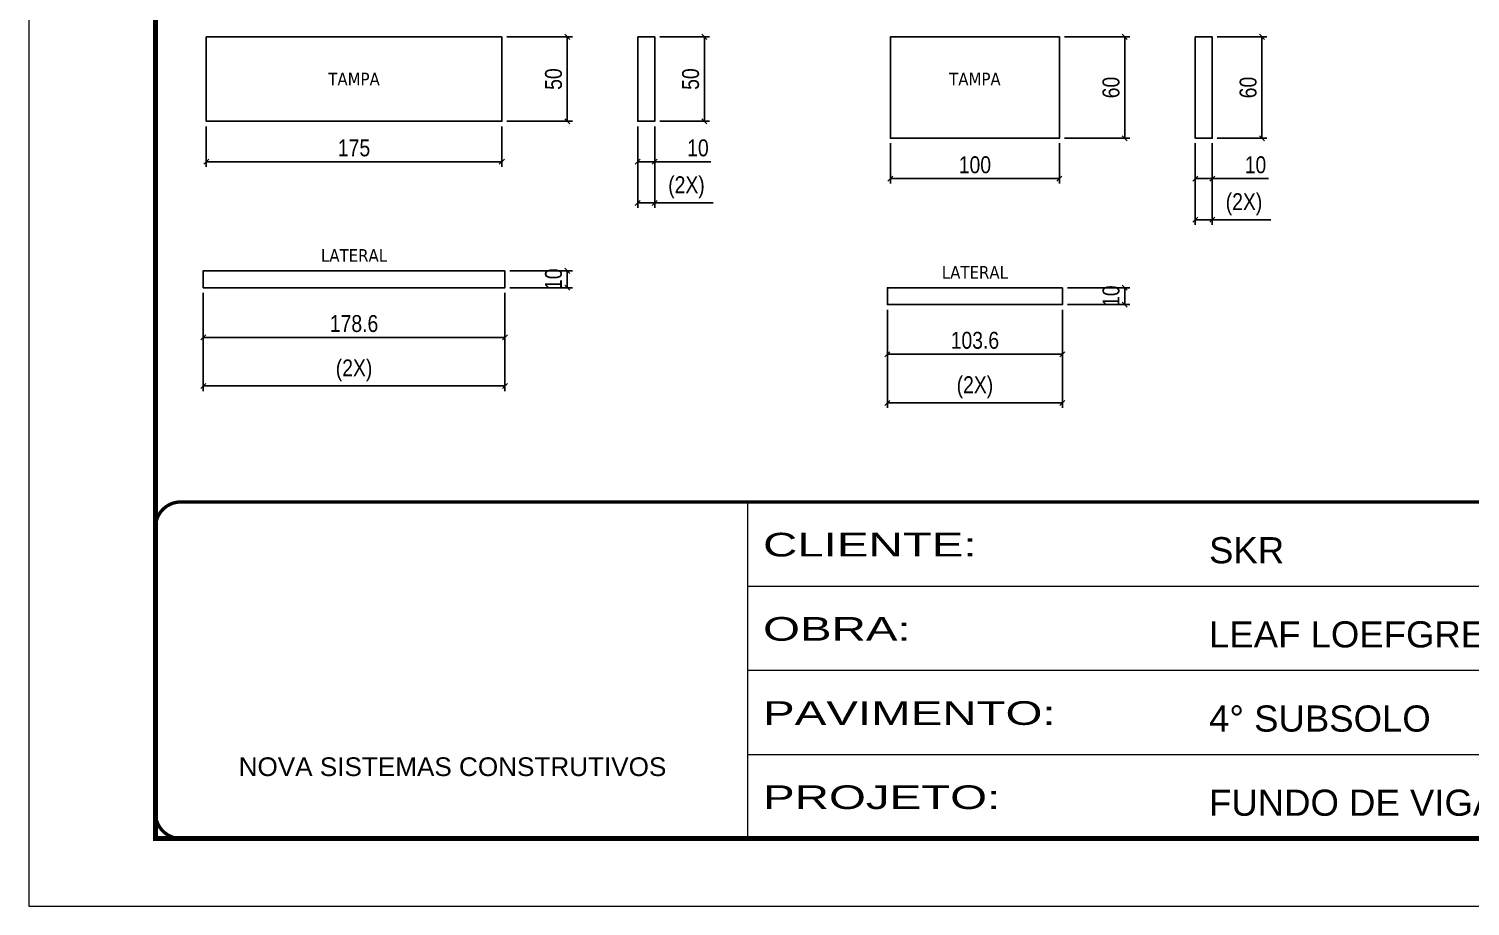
# Model space of a CAD drawing. Extents: x 1959 to 8212, y 239 to 4735.
# Drawn here: x 3557 to 4411, y 2537 to 3056 of the extents above; entities that cross this region are included whole.
import ezdxf

# ---------------------------------------------------------------- set-up
doc = ezdxf.new("R2010")
doc.units = 0
doc.linetypes.add('CONTINUO', pattern=[0])
doc.linetypes.add('DASHED', pattern=[0.75, 0.5, -0.25])
for name, color, linetype in [('COTA', 241, 'Continuous'), ('Painéis', 200, 'Continuous'), ('texto', 7, 'Continuous')]:
    doc.layers.add(name, color=color, linetype=linetype)
doc.layers.add('Folhas', color=255, linetype='Continuous', lineweight=9)
doc.layers.add('SARRAFO DE PRESSAO', color=251, linetype='DASHED', lineweight=9)
doc.styles.add('ARIAL', font='arial.ttf')
doc.styles.add('COTA TECNICA', font='techl___.ttf', dxfattribs={"height": 10})
doc.styles.get("Standard").update_dxf_attribs({"font": 'arial.ttf'})
doc.styles.add('Tecnologia', font='')
doc.styles.get('Tecnologia').set_extended_font_data('Forgotten Futurist')
doc.dimstyles.new('PAINEL', dxfattribs={"dimtxt": 10, "dimasz": 3, "dimexe": 3, "dimexo": 3, "dimgap": 3, "dimtad": 1, "dimdec": 1, "dimzin": 12, "dimdsep": 46, "dimtxsty": 'COTA TECNICA', "dimblk1": 'OBLIQUE', "dimblk2": 'OBLIQUE', "dimsah": 1, "dimcen": 0.9, "dimclrd": 4, "dimclre": 4, "dimclrt": 240, "dimadec": 1, "dimazin": 3, "dimtfac": 1, "dimtdec": 1, "dimtmove": 0, "dimatfit": 3, "dimfxl": 1, "dimtolj": 1, "dimtzin": 12, "dimarcsym": 0})

# ---------------------------------------------------------------- blocks, each defined once
blk = doc.blocks.new('9999999999')
at = {"color": 30, "linetype": 'CONTINUO'}
for p, q in [((98564.56, 34230.21), (98564.56, 34429.45)), ((98564.56, 34379.64), (99583.98, 34379.64)), ((98564.56, 34329.83), (99487.98, 34329.83)), ((98564.56, 34280.02), (99487.98, 34280.02))]:
    blk.add_line(p, q, dxfattribs=at)
at = {"color": 30, "linetype": 'CONTINUO', "const_width": 2}
blk.add_lwpolyline([(99583.98, 34230.21), (99583.98, 34414.45, 0.414214), (99568.98, 34429.45), (98228.98, 34429.45, 0.414214), (98213.98, 34414.45), (98213.98, 34245.21, 0.414214), (98228.98, 34230.21), (99583.98, 34230.21)], format="xyb", dxfattribs=at)
at = {"layer": 'Folhas'}
blk.add_lwpolyline([(98138.98, 34190.21), (99623.98, 34190.21), (99623.98, 35240.21), (98138.98, 35240.21)], close=True, dxfattribs=at)
at = {"layer": 'Folhas', "color": 30, "const_width": 3}
blk.add_lwpolyline([(98213.98, 34230.21), (99583.98, 34230.21), (99583.98, 35200.21), (98213.98, 35200.21)], close=True, dxfattribs=at)
at = {"color": 7, "linetype": 'Continuous', "ltscale": 5, "style": 'ARIAL'}
for s, height, p in [('SKR', 15.483, (98837.68, 34393.13)), ('LEAF LOEFGREN', 15.4829, (98837.68, 34343.32)), ('4° SUBSOLO', 15.483, (98837.68, 34293.51)), ('NOVA SISTEMAS CONSTRUTIVOS', 11.0592, (98263.19, 34267.21)), ('FUNDO DE VIGAS', 15.4829, (98837.68, 34243.7))]:
    blk.add_text(s, height=height, dxfattribs=at).set_placement(p)
at = {"layer": 'Folhas', "color": 7, "style": 'Tecnologia', "width": 1.5}
for s, p in [('CLIENTE:', (98573.65, 34397.17)), ('OBRA:', (98573.65, 34347.31)), ('PAVIMENTO:', (98573.65, 34297.5)), ('PROJETO:', (98573.65, 34247.69))]:
    blk.add_text(s, height=14, dxfattribs=at).set_placement(p)
blk = doc.blocks.new('_Oblique')
at = {"color": 0, "linetype": 'ByBlock', "lineweight": -2}
blk.add_line((-0.5, -0.5), (0.5, 0.5), dxfattribs=at)
blk = doc.blocks.new('*D564')
at = {"layer": 'COTA', "color": 4, "linetype": 'ByBlock', "lineweight": -2, "transparency": 16777216}
for p, q in [((3660.5, 2899.68), (3660.5, 2870.27)), ((3839.1, 2899.68), (3839.1, 2870.27)), ((3839.1, 2873.27), (3660.5, 2873.27))]:
    blk.add_line(p, q, dxfattribs=at)
at = {"layer": 'Defpoints', "color": 0, "linetype": 'ByBlock', "transparency": 16777216}
for p in [(3660.5, 2902.68), (3839.1, 2902.68), (3660.5, 2873.27)]:
    blk.add_point(p, dxfattribs=at)
at = {"layer": 'COTA', "color": 4, "linetype": 'ByBlock', "lineweight": -2, "transparency": 16777216, "xscale": 3, "yscale": 3, "zscale": 3, "rotation": 180}
blk.add_blockref('_Oblique', (3660.5, 2873.27), dxfattribs=at)
at = {"layer": 'COTA', "color": 4, "linetype": 'ByBlock', "lineweight": -2, "transparency": 16777216, "xscale": 3, "yscale": 3, "zscale": 3}
blk.add_blockref('_Oblique', (3839.1, 2873.27), dxfattribs=at)
at = {"layer": 'COTA', "color": 240, "linetype": 'ByBlock', "transparency": 16777216, "insert": (3749.8, 2881.4), "char_height": 10, "attachment_point": 5, "style": 'COTA TECNICA'}
blk.add_mtext('\\A1;178.6', dxfattribs=at)
blk = doc.blocks.new('*D565')
at = {"layer": 'COTA', "color": 4, "linetype": 'ByBlock', "lineweight": -2, "transparency": 16777216}
for p, q in [((3842.1, 2912.68), (3879.03, 2912.68)), ((3876.03, 2912.68), (3876.03, 2902.68)), ((3842.1, 2902.68), (3879.03, 2902.68))]:
    blk.add_line(p, q, dxfattribs=at)
at = {"layer": 'Defpoints', "color": 0, "linetype": 'ByBlock', "transparency": 16777216}
for p in [(3839.1, 2912.68), (3839.1, 2902.68), (3876.03, 2902.68)]:
    blk.add_point(p, dxfattribs=at)
at = {"layer": 'COTA', "color": 4, "linetype": 'ByBlock', "lineweight": -2, "transparency": 16777216, "xscale": 3, "yscale": 3, "zscale": 3}
for p, rotation in [((3876.03, 2912.68), 90), ((3876.03, 2902.68), 270)]:
    blk.add_blockref('_Oblique', p, dxfattribs=dict(at, rotation=rotation))
at = {"layer": 'COTA', "color": 240, "linetype": 'ByBlock', "transparency": 16777216, "insert": (3867.92, 2907.68), "char_height": 10, "attachment_point": 5, "rotation": 90, "style": 'COTA TECNICA'}
blk.add_mtext('\\A1;10', dxfattribs=at)
blk = doc.blocks.new('*D566')
at = {"layer": 'COTA', "color": 4, "linetype": 'ByBlock', "lineweight": -2, "transparency": 16777216}
for p, q in [((3660.5, 2899.68), (3660.5, 2841.51)), ((3839.1, 2899.68), (3839.1, 2841.51)), ((3660.5, 2844.51), (3839.1, 2844.51))]:
    blk.add_line(p, q, dxfattribs=at)
at = {"layer": 'Defpoints', "color": 0, "linetype": 'ByBlock', "transparency": 16777216}
for p in [(3660.5, 2902.68), (3839.1, 2902.68), (3839.1, 2844.51)]:
    blk.add_point(p, dxfattribs=at)
at = {"layer": 'COTA', "color": 4, "linetype": 'ByBlock', "lineweight": -2, "transparency": 16777216, "xscale": 3, "yscale": 3, "zscale": 3, "rotation": 180}
blk.add_blockref('_Oblique', (3660.5, 2844.51), dxfattribs=at)
at = {"layer": 'COTA', "color": 4, "linetype": 'ByBlock', "lineweight": -2, "transparency": 16777216, "xscale": 3, "yscale": 3, "zscale": 3}
blk.add_blockref('_Oblique', (3839.1, 2844.51), dxfattribs=at)
at = {"layer": 'COTA', "color": 240, "linetype": 'ByBlock', "transparency": 16777216, "insert": (3749.8, 2853.73), "char_height": 10, "attachment_point": 5, "style": 'COTA TECNICA'}
blk.add_mtext('\\A1;(2X)', dxfattribs=at)
blk = doc.blocks.new('*D567')
at = {"layer": 'COTA', "color": 4, "linetype": 'ByBlock', "lineweight": -2, "transparency": 16777216}
for p, q in [((3930.78, 3051.16), (3960.19, 3051.16)), ((3957.19, 3051.16), (3957.19, 3001.16)), ((3930.78, 3001.16), (3960.19, 3001.16))]:
    blk.add_line(p, q, dxfattribs=at)
at = {"layer": 'Defpoints', "color": 0, "linetype": 'ByBlock', "transparency": 16777216}
for p in [(3927.78, 3051.16), (3927.78, 3001.16), (3957.19, 3001.16)]:
    blk.add_point(p, dxfattribs=at)
at = {"layer": 'COTA', "color": 4, "linetype": 'ByBlock', "lineweight": -2, "transparency": 16777216, "xscale": 3, "yscale": 3, "zscale": 3}
for p, rotation in [((3957.19, 3051.16), 90), ((3957.19, 3001.16), 270)]:
    blk.add_blockref('_Oblique', p, dxfattribs=dict(at, rotation=rotation))
at = {"layer": 'COTA', "color": 240, "linetype": 'ByBlock', "transparency": 16777216, "insert": (3949.08, 3026.16), "char_height": 10, "attachment_point": 5, "rotation": 90, "style": 'COTA TECNICA'}
blk.add_mtext('\\A1;50', dxfattribs=at)
blk = doc.blocks.new('*D568')
at = {"layer": 'COTA', "color": 4, "linetype": 'ByBlock', "lineweight": -2, "transparency": 16777216}
for p, q in [((3662.3, 2998.16), (3662.3, 2974.27)), ((3837.3, 2998.16), (3837.3, 2974.27)), ((3837.3, 2977.27), (3662.3, 2977.27))]:
    blk.add_line(p, q, dxfattribs=at)
at = {"layer": 'Defpoints', "color": 0, "linetype": 'ByBlock', "transparency": 16777216}
for p in [(3662.3, 3001.16), (3837.3, 3001.16), (3662.3, 2977.27)]:
    blk.add_point(p, dxfattribs=at)
at = {"layer": 'COTA', "color": 4, "linetype": 'ByBlock', "lineweight": -2, "transparency": 16777216, "xscale": 3, "yscale": 3, "zscale": 3, "rotation": 180}
blk.add_blockref('_Oblique', (3662.3, 2977.27), dxfattribs=at)
at = {"layer": 'COTA', "color": 4, "linetype": 'ByBlock', "lineweight": -2, "transparency": 16777216, "xscale": 3, "yscale": 3, "zscale": 3}
blk.add_blockref('_Oblique', (3837.3, 2977.27), dxfattribs=at)
at = {"layer": 'COTA', "color": 240, "linetype": 'ByBlock', "transparency": 16777216, "insert": (3749.8, 2985.38), "char_height": 10, "attachment_point": 5, "style": 'COTA TECNICA'}
blk.add_mtext('\\A1;175', dxfattribs=at)
blk = doc.blocks.new('*D569')
at = {"layer": 'COTA', "color": 4, "linetype": 'ByBlock', "lineweight": -2, "transparency": 16777216}
for p, q in [((3917.78, 2998.16), (3917.78, 2974.27)), ((3927.78, 2998.16), (3927.78, 2974.27)), ((3917.78, 2977.27), (3927.78, 2977.27)), ((3927.78, 2977.27), (3961.11, 2977.27))]:
    blk.add_line(p, q, dxfattribs=at)
at = {"layer": 'Defpoints', "color": 0, "linetype": 'ByBlock', "transparency": 16777216}
for p in [(3917.78, 3001.16), (3927.78, 3001.16), (3917.78, 2977.27)]:
    blk.add_point(p, dxfattribs=at)
at = {"layer": 'COTA', "color": 4, "linetype": 'ByBlock', "lineweight": -2, "transparency": 16777216, "xscale": 3, "yscale": 3, "zscale": 3, "rotation": 180}
blk.add_blockref('_Oblique', (3917.78, 2977.27), dxfattribs=at)
at = {"layer": 'COTA', "color": 4, "linetype": 'ByBlock', "lineweight": -2, "transparency": 16777216, "xscale": 3, "yscale": 3, "zscale": 3}
blk.add_blockref('_Oblique', (3927.78, 2977.27), dxfattribs=at)
at = {"layer": 'COTA', "color": 240, "linetype": 'ByBlock', "transparency": 16777216, "insert": (3953.39, 2985.37), "char_height": 10, "attachment_point": 5, "style": 'COTA TECNICA'}
blk.add_mtext('\\A1;10', dxfattribs=at)
blk = doc.blocks.new('*D570')
at = {"layer": 'COTA', "color": 4, "linetype": 'ByBlock', "lineweight": -2, "transparency": 16777216}
for p, q in [((3917.78, 2998.16), (3917.78, 2949.88)), ((3927.78, 2998.16), (3927.78, 2949.88)), ((3917.78, 2952.88), (3927.78, 2952.88)), ((3927.78, 2952.88), (3962.42, 2952.88))]:
    blk.add_line(p, q, dxfattribs=at)
at = {"layer": 'Defpoints', "color": 0, "linetype": 'ByBlock', "transparency": 16777216}
for p in [(3917.78, 3001.16), (3927.78, 3001.16), (3927.78, 2952.88)]:
    blk.add_point(p, dxfattribs=at)
at = {"layer": 'COTA', "color": 4, "linetype": 'ByBlock', "lineweight": -2, "transparency": 16777216, "xscale": 3, "yscale": 3, "zscale": 3, "rotation": 180}
blk.add_blockref('_Oblique', (3917.78, 2952.88), dxfattribs=at)
at = {"layer": 'COTA', "color": 4, "linetype": 'ByBlock', "lineweight": -2, "transparency": 16777216, "xscale": 3, "yscale": 3, "zscale": 3}
blk.add_blockref('_Oblique', (3927.78, 2952.88), dxfattribs=at)
at = {"layer": 'COTA', "color": 240, "linetype": 'ByBlock', "transparency": 16777216, "insert": (3946.6, 2962.1), "char_height": 10, "attachment_point": 5, "style": 'COTA TECNICA'}
blk.add_mtext('\\A1;(2X)', dxfattribs=at)
blk = doc.blocks.new('*D571')
at = {"layer": 'COTA', "color": 4, "linetype": 'ByBlock', "lineweight": -2, "transparency": 16777216}
for p, q in [((3840.3, 3051.16), (3879.03, 3051.16)), ((3876.03, 3051.16), (3876.03, 3001.16)), ((3840.3, 3001.16), (3879.03, 3001.16))]:
    blk.add_line(p, q, dxfattribs=at)
at = {"layer": 'Defpoints', "color": 0, "linetype": 'ByBlock', "transparency": 16777216}
for p in [(3837.3, 3051.16), (3837.3, 3001.16), (3876.03, 3001.16)]:
    blk.add_point(p, dxfattribs=at)
at = {"layer": 'COTA', "color": 4, "linetype": 'ByBlock', "lineweight": -2, "transparency": 16777216, "xscale": 3, "yscale": 3, "zscale": 3}
for p, rotation in [((3876.03, 3051.16), 90), ((3876.03, 3001.16), 270)]:
    blk.add_blockref('_Oblique', p, dxfattribs=dict(at, rotation=rotation))
at = {"layer": 'COTA', "color": 240, "linetype": 'ByBlock', "transparency": 16777216, "insert": (3867.92, 3026.16), "char_height": 10, "attachment_point": 5, "rotation": 90, "style": 'COTA TECNICA'}
blk.add_mtext('\\A1;50', dxfattribs=at)
blk = doc.blocks.new('*D572')
at = {"layer": 'COTA', "color": 4, "linetype": 'ByBlock', "lineweight": -2, "transparency": 16777216}
for p, q in [((4065.56, 2889.68), (4065.56, 2860.27)), ((4169.16, 2889.68), (4169.16, 2860.27)), ((4169.16, 2863.27), (4065.56, 2863.27))]:
    blk.add_line(p, q, dxfattribs=at)
at = {"layer": 'Defpoints', "color": 0, "linetype": 'ByBlock', "transparency": 16777216}
for p in [(4065.56, 2892.68), (4169.16, 2892.68), (4065.56, 2863.27)]:
    blk.add_point(p, dxfattribs=at)
at = {"layer": 'COTA', "color": 4, "linetype": 'ByBlock', "lineweight": -2, "transparency": 16777216, "xscale": 3, "yscale": 3, "zscale": 3, "rotation": 180}
blk.add_blockref('_Oblique', (4065.56, 2863.27), dxfattribs=at)
at = {"layer": 'COTA', "color": 4, "linetype": 'ByBlock', "lineweight": -2, "transparency": 16777216, "xscale": 3, "yscale": 3, "zscale": 3}
blk.add_blockref('_Oblique', (4169.16, 2863.27), dxfattribs=at)
at = {"layer": 'COTA', "color": 240, "linetype": 'ByBlock', "transparency": 16777216, "insert": (4117.36, 2871.49), "char_height": 10, "attachment_point": 5, "style": 'COTA TECNICA'}
blk.add_mtext('\\A1;103.6', dxfattribs=at)
blk = doc.blocks.new('*D573')
at = {"layer": 'COTA', "color": 4, "linetype": 'ByBlock', "lineweight": -2, "transparency": 16777216}
for p, q in [((4172.16, 2902.68), (4209.09, 2902.68)), ((4206.09, 2902.68), (4206.09, 2892.68)), ((4172.16, 2892.68), (4209.09, 2892.68))]:
    blk.add_line(p, q, dxfattribs=at)
at = {"layer": 'Defpoints', "color": 0, "linetype": 'ByBlock', "transparency": 16777216}
for p in [(4169.16, 2902.68), (4169.16, 2892.68), (4206.09, 2892.68)]:
    blk.add_point(p, dxfattribs=at)
at = {"layer": 'COTA', "color": 4, "linetype": 'ByBlock', "lineweight": -2, "transparency": 16777216, "xscale": 3, "yscale": 3, "zscale": 3}
for p, rotation in [((4206.09, 2902.68), 90), ((4206.09, 2892.68), 270)]:
    blk.add_blockref('_Oblique', p, dxfattribs=dict(at, rotation=rotation))
at = {"layer": 'COTA', "color": 240, "linetype": 'ByBlock', "transparency": 16777216, "insert": (4197.98, 2897.68), "char_height": 10, "attachment_point": 5, "rotation": 90, "style": 'COTA TECNICA'}
blk.add_mtext('\\A1;10', dxfattribs=at)
blk = doc.blocks.new('*D574')
at = {"layer": 'COTA', "color": 4, "linetype": 'ByBlock', "lineweight": -2, "transparency": 16777216}
for p, q in [((4065.56, 2889.68), (4065.56, 2831.51)), ((4169.16, 2889.68), (4169.16, 2831.51)), ((4065.56, 2834.51), (4169.16, 2834.51))]:
    blk.add_line(p, q, dxfattribs=at)
at = {"layer": 'Defpoints', "color": 0, "linetype": 'ByBlock', "transparency": 16777216}
for p in [(4065.56, 2892.68), (4169.16, 2892.68), (4169.16, 2834.51)]:
    blk.add_point(p, dxfattribs=at)
at = {"layer": 'COTA', "color": 4, "linetype": 'ByBlock', "lineweight": -2, "transparency": 16777216, "xscale": 3, "yscale": 3, "zscale": 3, "rotation": 180}
blk.add_blockref('_Oblique', (4065.56, 2834.51), dxfattribs=at)
at = {"layer": 'COTA', "color": 4, "linetype": 'ByBlock', "lineweight": -2, "transparency": 16777216, "xscale": 3, "yscale": 3, "zscale": 3}
blk.add_blockref('_Oblique', (4169.16, 2834.51), dxfattribs=at)
at = {"layer": 'COTA', "color": 240, "linetype": 'ByBlock', "transparency": 16777216, "insert": (4117.36, 2843.73), "char_height": 10, "attachment_point": 5, "style": 'COTA TECNICA'}
blk.add_mtext('\\A1;(2X)', dxfattribs=at)
blk = doc.blocks.new('*D575')
at = {"layer": 'COTA', "color": 4, "linetype": 'ByBlock', "lineweight": -2, "transparency": 16777216}
for p, q in [((4260.84, 3051.16), (4290.25, 3051.16)), ((4287.25, 3051.16), (4287.25, 2991.16)), ((4260.84, 2991.16), (4290.25, 2991.16))]:
    blk.add_line(p, q, dxfattribs=at)
at = {"layer": 'Defpoints', "color": 0, "linetype": 'ByBlock', "transparency": 16777216}
for p in [(4257.84, 3051.16), (4257.84, 2991.16), (4287.25, 2991.16)]:
    blk.add_point(p, dxfattribs=at)
at = {"layer": 'COTA', "color": 4, "linetype": 'ByBlock', "lineweight": -2, "transparency": 16777216, "xscale": 3, "yscale": 3, "zscale": 3}
for p, rotation in [((4287.25, 3051.16), 90), ((4287.25, 2991.16), 270)]:
    blk.add_blockref('_Oblique', p, dxfattribs=dict(at, rotation=rotation))
at = {"layer": 'COTA', "color": 240, "linetype": 'ByBlock', "transparency": 16777216, "insert": (4279.14, 3021.16), "char_height": 10, "attachment_point": 5, "rotation": 90, "style": 'COTA TECNICA'}
blk.add_mtext('\\A1;60', dxfattribs=at)
blk = doc.blocks.new('*D576')
at = {"layer": 'COTA', "color": 4, "linetype": 'ByBlock', "lineweight": -2, "transparency": 16777216}
for p, q in [((4067.36, 2988.16), (4067.36, 2964.27)), ((4167.36, 2988.16), (4167.36, 2964.27)), ((4167.36, 2967.27), (4067.36, 2967.27))]:
    blk.add_line(p, q, dxfattribs=at)
at = {"layer": 'Defpoints', "color": 0, "linetype": 'ByBlock', "transparency": 16777216}
for p in [(4067.36, 2991.16), (4167.36, 2991.16), (4067.36, 2967.27)]:
    blk.add_point(p, dxfattribs=at)
at = {"layer": 'COTA', "color": 4, "linetype": 'ByBlock', "lineweight": -2, "transparency": 16777216, "xscale": 3, "yscale": 3, "zscale": 3, "rotation": 180}
blk.add_blockref('_Oblique', (4067.36, 2967.27), dxfattribs=at)
at = {"layer": 'COTA', "color": 4, "linetype": 'ByBlock', "lineweight": -2, "transparency": 16777216, "xscale": 3, "yscale": 3, "zscale": 3}
blk.add_blockref('_Oblique', (4167.36, 2967.27), dxfattribs=at)
at = {"layer": 'COTA', "color": 240, "linetype": 'ByBlock', "transparency": 16777216, "insert": (4117.36, 2975.37), "char_height": 10, "attachment_point": 5, "style": 'COTA TECNICA'}
blk.add_mtext('\\A1;100', dxfattribs=at)
blk = doc.blocks.new('*D577')
at = {"layer": 'COTA', "color": 4, "linetype": 'ByBlock', "lineweight": -2, "transparency": 16777216}
for p, q in [((4247.84, 2988.16), (4247.84, 2964.27)), ((4257.84, 2988.16), (4257.84, 2964.27)), ((4247.84, 2967.27), (4257.84, 2967.27)), ((4257.84, 2967.27), (4291.17, 2967.27))]:
    blk.add_line(p, q, dxfattribs=at)
at = {"layer": 'Defpoints', "color": 0, "linetype": 'ByBlock', "transparency": 16777216}
for p in [(4247.84, 2991.16), (4257.84, 2991.16), (4247.84, 2967.27)]:
    blk.add_point(p, dxfattribs=at)
at = {"layer": 'COTA', "color": 4, "linetype": 'ByBlock', "lineweight": -2, "transparency": 16777216, "xscale": 3, "yscale": 3, "zscale": 3, "rotation": 180}
blk.add_blockref('_Oblique', (4247.84, 2967.27), dxfattribs=at)
at = {"layer": 'COTA', "color": 4, "linetype": 'ByBlock', "lineweight": -2, "transparency": 16777216, "xscale": 3, "yscale": 3, "zscale": 3}
blk.add_blockref('_Oblique', (4257.84, 2967.27), dxfattribs=at)
at = {"layer": 'COTA', "color": 240, "linetype": 'ByBlock', "transparency": 16777216, "insert": (4283.45, 2975.37), "char_height": 10, "attachment_point": 5, "style": 'COTA TECNICA'}
blk.add_mtext('\\A1;10', dxfattribs=at)
blk = doc.blocks.new('*D578')
at = {"layer": 'COTA', "color": 4, "linetype": 'ByBlock', "lineweight": -2, "transparency": 16777216}
for p, q in [((4247.84, 2988.16), (4247.84, 2939.88)), ((4257.84, 2988.16), (4257.84, 2939.88)), ((4247.84, 2942.88), (4257.84, 2942.88)), ((4257.84, 2942.88), (4292.48, 2942.88))]:
    blk.add_line(p, q, dxfattribs=at)
at = {"layer": 'Defpoints', "color": 0, "linetype": 'ByBlock', "transparency": 16777216}
for p in [(4247.84, 2991.16), (4257.84, 2991.16), (4257.84, 2942.88)]:
    blk.add_point(p, dxfattribs=at)
at = {"layer": 'COTA', "color": 4, "linetype": 'ByBlock', "lineweight": -2, "transparency": 16777216, "xscale": 3, "yscale": 3, "zscale": 3, "rotation": 180}
blk.add_blockref('_Oblique', (4247.84, 2942.88), dxfattribs=at)
at = {"layer": 'COTA', "color": 4, "linetype": 'ByBlock', "lineweight": -2, "transparency": 16777216, "xscale": 3, "yscale": 3, "zscale": 3}
blk.add_blockref('_Oblique', (4257.84, 2942.88), dxfattribs=at)
at = {"layer": 'COTA', "color": 240, "linetype": 'ByBlock', "transparency": 16777216, "insert": (4276.66, 2952.1), "char_height": 10, "attachment_point": 5, "style": 'COTA TECNICA'}
blk.add_mtext('\\A1;(2X)', dxfattribs=at)
blk = doc.blocks.new('*D579')
at = {"layer": 'COTA', "color": 4, "linetype": 'ByBlock', "lineweight": -2, "transparency": 16777216}
for p, q in [((4170.36, 3051.16), (4209.09, 3051.16)), ((4206.09, 3051.16), (4206.09, 2991.16)), ((4170.36, 2991.16), (4209.09, 2991.16))]:
    blk.add_line(p, q, dxfattribs=at)
at = {"layer": 'Defpoints', "color": 0, "linetype": 'ByBlock', "transparency": 16777216}
for p in [(4167.36, 3051.16), (4167.36, 2991.16), (4206.09, 2991.16)]:
    blk.add_point(p, dxfattribs=at)
at = {"layer": 'COTA', "color": 4, "linetype": 'ByBlock', "lineweight": -2, "transparency": 16777216, "xscale": 3, "yscale": 3, "zscale": 3}
for p, rotation in [((4206.09, 3051.16), 90), ((4206.09, 2991.16), 270)]:
    blk.add_blockref('_Oblique', p, dxfattribs=dict(at, rotation=rotation))
at = {"layer": 'COTA', "color": 240, "linetype": 'ByBlock', "transparency": 16777216, "insert": (4197.98, 3021.16), "char_height": 10, "attachment_point": 5, "rotation": 90, "style": 'COTA TECNICA'}
blk.add_mtext('\\A1;60', dxfattribs=at)

msp = doc.modelspace()

# ---------------------------------------------------------------- linework, layer by layer
at = {"layer": 'Painéis'}
for p, q in [((3662.3, 3051.16), (3662.3, 3001.16)), ((3837.3, 3051.16), (3662.3, 3051.16)), ((3837.3, 3001.16), (3837.3, 3051.16)), ((3927.78, 3051.16), (3917.78, 3051.16)), ((3917.78, 3051.16), (3917.78, 3001.16)), ((3927.78, 3001.16), (3927.78, 3051.16)), ((4067.36, 3051.16), (4067.36, 2991.16)), ((4167.36, 3051.16), (4067.36, 3051.16)), ((4167.36, 2991.16), (4167.36, 3051.16)), ((4257.84, 3051.16), (4247.84, 3051.16)), ((4247.84, 3051.16), (4247.84, 2991.16)), ((4257.84, 2991.16), (4257.84, 3051.16)), ((3662.3, 3001.16), (3837.3, 3001.16)), ((3917.78, 3001.16), (3927.78, 3001.16)), ((4067.36, 2991.16), (4167.36, 2991.16)), ((4247.84, 2991.16), (4257.84, 2991.16)), ((3660.5, 2912.68), (3660.5, 2902.68)), ((3839.1, 2912.68), (3660.5, 2912.68)), ((3839.1, 2902.68), (3839.1, 2912.68)), ((3660.5, 2902.68), (3839.1, 2902.68)), ((4065.56, 2902.68), (4065.56, 2892.68)), ((4169.16, 2902.68), (4065.56, 2902.68)), ((4169.16, 2892.68), (4169.16, 2902.68)), ((4065.56, 2892.68), (4169.16, 2892.68))]:
    msp.add_line(p, q, dxfattribs=at)
for points in [[(3837.3, 3051.16), (3662.3, 3051.16), (3662.3, 3001.16), (3837.3, 3001.16)], [(3917.78, 3051.16), (3917.78, 3001.16), (3927.78, 3001.16), (3927.78, 3051.16)], [(4167.36, 3051.16), (4067.36, 3051.16), (4067.36, 2991.16), (4167.36, 2991.16)], [(4247.84, 3051.16), (4247.84, 2991.16), (4257.84, 2991.16), (4257.84, 3051.16)], [(3839.1, 2912.68), (3660.5, 2912.68), (3660.5, 2902.68), (3839.1, 2902.68)], [(4169.16, 2902.68), (4065.56, 2902.68), (4065.56, 2892.68), (4169.16, 2892.68)]]:
    msp.add_lwpolyline(points, close=True, dxfattribs=at)

# ---------------------------------------------------------------- block references
at = {"layer": 'SARRAFO DE PRESSAO', "color": 6, "linetype": 'ByBlock'}
msp.add_blockref('9999999999', (-94581.71, -31653.56), dxfattribs=at)

# ---------------------------------------------------------------- texts
at = {"layer": 'texto', "color": 0, "char_height": 7.5, "attachment_point": 5}
for s, insert in [('{\\fTahoma|b0|i0|c0|p34;\\C4;TAMPA}', (3749.8, 3026.16)), ('{\\fTahoma|b0|i0|c0|p34;\\C4;TAMPA}', (4117.36, 3026.16)), ('{\\fTahoma|b0|i0|c0|p34;\\C4;LATERAL}', (3749.8, 2921.77)), ('{\\fTahoma|b0|i0|c0|p34;\\C4;LATERAL}', (4117.36, 2911.77))]:
    msp.add_mtext(s, dxfattribs=dict(at, insert=insert))

# ---------------------------------------------------------------- dimensions: what is measured, and where the dimension line sits
at = {"layer": 'COTA', "linetype": 'ByBlock'}
for base, p1, p2, picture, middle in [((3876.03, 3001.16), (3837.3, 3051.16), (3837.3, 3001.16), '*D571', (3867.92, 3026.16)), ((3957.19, 3001.16), (3927.78, 3051.16), (3927.78, 3001.16), '*D567', (3949.08, 3026.16)), ((4206.09, 2991.16), (4167.36, 3051.16), (4167.36, 2991.16), '*D579', (4197.98, 3021.16)), ((4287.25, 2991.16), (4257.84, 3051.16), (4257.84, 2991.16), '*D575', (4279.14, 3021.16))]:
    dim = msp.add_linear_dim(base=base, p1=p1, p2=p2, angle=90, dimstyle='PAINEL', override={"dimarcsym": 2}, dxfattribs=at)
    dim.commit()
    dim.dimension.update_dxf_attribs({"geometry": picture, "text_midpoint": middle})
for base, p1, p2, picture, middle in [((3662.3, 2977.27), (3837.3, 3001.16), (3662.3, 3001.16), '*D568', (3749.8, 2985.38)), ((4067.36, 2967.27), (4167.36, 2991.16), (4067.36, 2991.16), '*D576', (4117.36, 2975.37)), ((3660.5, 2873.27), (3839.1, 2902.68), (3660.5, 2902.68), '*D564', (3749.8, 2881.4)), ((4065.56, 2863.27), (4169.16, 2892.68), (4065.56, 2892.68), '*D572', (4117.36, 2871.49))]:
    dim = msp.add_linear_dim(base=base, p1=p1, p2=p2, dimstyle='PAINEL', override={"dimarcsym": 2}, dxfattribs=at)
    dim.commit()
    dim.dimension.update_dxf_attribs({"geometry": picture, "text_midpoint": middle})
for base, p1, p2, picture, middle in [((3917.78, 2977.27), (3927.78, 3001.16), (3917.78, 3001.16), '*D569', (3953.39, 2977.27)), ((4247.84, 2967.27), (4257.84, 2991.16), (4247.84, 2991.16), '*D577', (4283.45, 2967.27))]:
    dim = msp.add_linear_dim(base=base, p1=p1, p2=p2, dimstyle='PAINEL', override={"dimarcsym": 2}, dxfattribs=at)
    dim.commit()
    dim.dimension.update_dxf_attribs({"geometry": picture, "text_midpoint": middle, "dimtype": 160})
for base, p1, p2, picture, middle in [((3927.78, 2952.88), (3917.78, 3001.16), (3927.78, 3001.16), '*D570', (3946.6, 2962.1)), ((4257.84, 2942.88), (4247.84, 2991.16), (4257.84, 2991.16), '*D578', (4276.66, 2952.1)), ((3839.1, 2844.51), (3660.5, 2902.68), (3839.1, 2902.68), '*D566', (3749.8, 2853.73)), ((4169.16, 2834.51), (4065.56, 2892.68), (4169.16, 2892.68), '*D574', (4117.36, 2843.73))]:
    dim = msp.add_linear_dim(base=base, p1=p1, p2=p2, text='(2X)', dimstyle='PAINEL', override={"dimarcsym": 2}, dxfattribs=at)
    dim.commit()
    dim.dimension.update_dxf_attribs({"geometry": picture, "text_midpoint": middle})
for base, p1, p2, picture, middle in [((3876.03, 2902.68), (3839.1, 2912.68), (3839.1, 2902.68), '*D565', (3876.03, 2907.68)), ((4206.09, 2892.68), (4169.16, 2902.68), (4169.16, 2892.68), '*D573', (4206.09, 2897.68))]:
    dim = msp.add_linear_dim(base=base, p1=p1, p2=p2, angle=90, dimstyle='PAINEL', override={"dimarcsym": 2}, dxfattribs=at)
    dim.commit()
    dim.dimension.update_dxf_attribs({"geometry": picture, "text_midpoint": middle, "dimtype": 160})

doc.saveas('drawing.dxf')
